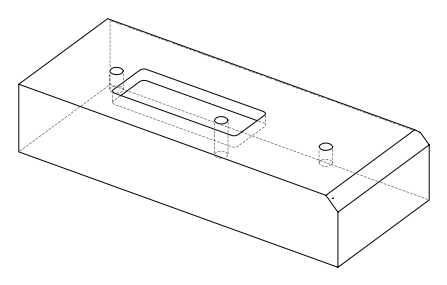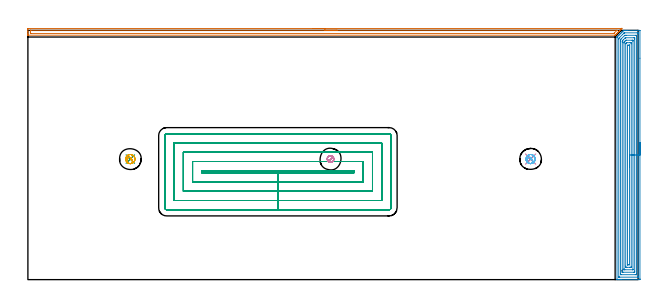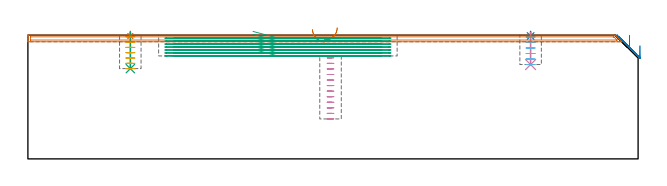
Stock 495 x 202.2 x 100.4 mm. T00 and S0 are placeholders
(PLAN: 10 operations, 5 tool changes, 50.1 min)
(1 SPOT_DRILL | STEP1POCKET | NXT0321_9005460120000 | 0.03 min | 4 mm3)
(2 SPOT_DRILL_1 | STEP1POCKET_2 | NXT0321_9005460120000 | 0.03 min | 4 mm3)
(3 DRILL_BLIND_HOLE_INTO_CENTER | STEP1POCKET | NXT0301_128 | 0.12 min | 2935 mm3)
(4 DRILL_BLIND_HOLE_INTO_CENTER_1 | STEP1POCKET_2 | NXT0301_128 | 0.11 min | 2565 mm3)
(5 MILL_ROUGH_BLIND_HOLE_CONTOUR | STEP1POCKET | NXT0201_010 | Spiral | 1.11 min | 3514 mm3)
(6 MILL_ROUGH_BLIND_HOLE_CONTOUR_1 | STEP1POCKET_2 | NXT0201_010 | Spiral | 0.95 min | 3104 mm3)
(7 AREA_MILL | FG_CHAMFER_SURFACE | UGT0205_001 | 7.86 min | 7079 mm3)
(8 AREA_MILL_1 | FG_CHAMFER_SURFACE_1 | UGT0205_001 | 11.58 min | 34867 mm3)
(9 MILL_RECTANGULAR_POCKET | POCKET_RECTANGULAR_STRAIGHT | NXT0201_010 | Follow Part, ap 2.5, ae 75% | 26.91 min | 233488 mm3)
(10 MILL_BLIND_HOLE_FROM_SOLID_MATERIAL | STEP1POCKET_1 | NXT0201_011 | Spiral | 1.37 min | 12142 mm3)
(TOOL NXT0321_9005460120000 | NC Spot Drill, 142deg, 12mm, Carbide, Uncoated | D12 PA142 FL30 Z2)
(TOOL NXT0301_128 | Carbide Drill 12mm [861.1-1200-036A1-GP GC34] | D12 PA150 FL37.4 Z2)
(TOOL NXT0201_010 | ENDMILL 10mm [2P460-1000-NA 1630] | D10 FL30 Z6)
(TOOL UGT0205_001 | Chamfer Mill 20 x 3 x 45 deg. | D20 FL50 Z2)
(TOOL NXT0201_011 | ENDMILL 12mm [2P460-1200-NA 1630] | D12 FL38 Z6)
(OP 1 SPOT_DRILL)
G17 G21 G94 G90
T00 M6
G54
G17 G0 G90 X83.1 Y97.8 S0 M3
G43 Z110.4 H0
G94 G81 G98 Z99.651 F250. R103.4
G80
M5
M2
(OP 2 SPOT_DRILL_1)
G17 G21 G94 G90
T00 M6
G54
G17 G0 G90 X407.8 Y97.8 S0 M3
G43 Z110.4 H0
G94 G81 G98 Z99.651 F250. R103.4
G80
M5
M2
(OP 3 DRILL_BLIND_HOLE_INTO_CENTER)
G17 G21 G94 G90
T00 M6
G54
G17 G0 G90 X83.1 Y97.8 S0 M3
G43 Z110.4 H1
G94 G81 G98 Z73.2 F250. R102.4
G80
M5
M2
(OP 4 DRILL_BLIND_HOLE_INTO_CENTER_1)
G17 G21 G94 G90
T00 M6
G54
G17 G0 G90 X407.8 Y97.8 S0 M3
G43 Z110.4 H1
G94 G81 G98 Z76.5 F250. R102.4
G80
M5
M2
(OP 5 MILL_ROUGH_BLIND_HOLE_CONTOUR)
G17 G21 G94 G90
T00 M6
G54
G17 G0 G90 X83.1 Y97.8 S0 M3
G43 Z110.4 H1
Z99.086
G94 G3 X83.51 Y98.748 R0.563 F250.
X81.834 Y99.149 R1.567
X80.274 Y96.362 R2.442
X82.868 Y94.107 R2.829
X86.793 Y97.568 R3.7
X82.868 Y94.107 R-3.7
X84.83 Y95.837 R1.85
X83.1 Y97.8 R1.85
G0 Z94.771
G3 X83.51 Y98.748 R0.563
X81.834 Y99.149 R1.567
X80.274 Y96.362 R2.442
X82.868 Y94.107 R2.829
X86.793 Y97.568 R3.7
X82.868 Y94.107 R-3.7
X84.83 Y95.837 R1.85
X83.1 Y97.8 R1.85
G0 Z90.457
G3 X83.51 Y98.748 R0.563
X81.834 Y99.149 R1.567
X80.274 Y96.362 R2.442
X82.868 Y94.107 R2.829
X86.793 Y97.568 R3.7
X82.868 Y94.107 R-3.7
X84.83 Y95.837 R1.85
X83.1 Y97.8 R1.85
G0 Z86.143
G3 X83.51 Y98.748 R0.563
X81.834 Y99.149 R1.567
X80.274 Y96.362 R2.442
X82.868 Y94.107 R2.829
X86.793 Y97.568 R3.7
X82.868 Y94.107 R-3.7
X84.83 Y95.837 R1.85
X83.1 Y97.8 R1.85
G0 Z81.829
G3 X83.51 Y98.748 R0.563
X81.834 Y99.149 R1.567
X80.274 Y96.362 R2.442
X82.868 Y94.107 R2.829
X86.793 Y97.568 R3.7
X82.868 Y94.107 R-3.7
X84.83 Y95.837 R1.85
X83.1 Y97.8 R1.85
G0 Z77.514
G3 X83.51 Y98.748 R0.563
X81.834 Y99.149 R1.567
X80.274 Y96.362 R2.442
X82.868 Y94.107 R2.829
X86.793 Y97.568 R3.7
X82.868 Y94.107 R-3.7
X84.83 Y95.837 R1.85
X83.1 Y97.8 R1.85
G0 Z73.2
G3 X83.51 Y98.748 R0.563
X81.834 Y99.149 R1.567
X80.274 Y96.362 R2.442
X82.868 Y94.107 R2.829
X86.793 Y97.568 R3.7
X82.868 Y94.107 R-3.7
X84.83 Y95.837 R1.85
X83.1 Y97.8 R1.85
G0 Z110.4
M5
M2
(OP 6 MILL_ROUGH_BLIND_HOLE_CONTOUR_1)
G17 G21 G94 G90
T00 M6
G54
G17 G0 G90 X407.8 Y97.8 S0 M3
G43 Z110.4 H1
Z98.917
G94 G3 X408.21 Y98.748 R0.563 F250.
X406.534 Y99.149 R1.567
X404.974 Y96.362 R2.442
X407.568 Y94.107 R2.829
X411.493 Y97.568 R3.7
X407.568 Y94.107 R-3.7
X409.53 Y95.837 R1.85
X407.8 Y97.8 R1.85
G0 Z94.433
G3 X408.21 Y98.748 R0.563
X406.534 Y99.149 R1.567
X404.974 Y96.362 R2.442
X407.568 Y94.107 R2.829
X411.493 Y97.568 R3.7
X407.568 Y94.107 R-3.7
X409.53 Y95.837 R1.85
X407.8 Y97.8 R1.85
G0 Z89.95
G3 X408.21 Y98.748 R0.563
X406.534 Y99.149 R1.567
X404.974 Y96.362 R2.442
X407.568 Y94.107 R2.829
X411.493 Y97.568 R3.7
X407.568 Y94.107 R-3.7
X409.53 Y95.837 R1.85
X407.8 Y97.8 R1.85
G0 Z85.467
G3 X408.21 Y98.748 R0.563
X406.534 Y99.149 R1.567
X404.974 Y96.362 R2.442
X407.568 Y94.107 R2.829
X411.493 Y97.568 R3.7
X407.568 Y94.107 R-3.7
X409.53 Y95.837 R1.85
X407.8 Y97.8 R1.85
G0 Z80.983
G3 X408.21 Y98.748 R0.563
X406.534 Y99.149 R1.567
X404.974 Y96.362 R2.442
X407.568 Y94.107 R2.829
X411.493 Y97.568 R3.7
X407.568 Y94.107 R-3.7
X409.53 Y95.837 R1.85
X407.8 Y97.8 R1.85
G0 Z76.5
G3 X408.21 Y98.748 R0.563
X406.534 Y99.149 R1.567
X404.974 Y96.362 R2.442
X407.568 Y94.107 R2.829
X411.493 Y97.568 R3.7
X407.568 Y94.107 R-3.7
X409.53 Y95.837 R1.85
X407.8 Y97.8 R1.85
G0 Z110.4
M5
M2
(OP 7 AREA_MILL)
G17 G21 G94 G90
T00 M6
G54
G17 G0 G90 X230.9 Y203.7 S1061 M3
G43 Z110.4 H0
Z105.
G94 G1 X230.938 Z104.128 F250.
X231.052 Z103.263
X231.241 Z102.412
X231.503 Z101.58
X231.837 Z100.774
X232.24 Z100.
X232.708 Z99.264
X233.239 Z98.572
X233.829 Z97.929
X234.472 Z97.34
X235.164 Z96.808
X235.9 Z96.34
X236.674 Z95.937
X237.48 Z95.603
X238.312 Z95.341
X239.163 Z95.152
X240.028 Z95.038
X240.9 Z95.
X481.513
X481.779 Y203.695 Z95.005
X481.782 Y203.694
X481.779 Y203.679 Z95.021
X481.677 Y203.577 Z95.123
X481.312 Y203.21 Z95.486
X480.819 Y202.719 Z95.981
X480.428 Y202.326 Z96.37
X479.96 Y201.861 Z96.839
X479.544 Y201.442 Z97.254
X479.397 Y201.296 Z97.402
X479.102 Y201.002 Z97.698
X478.659 Y200.558 Z98.139
X478.185 Y200.085 Z98.615
X477.775 Y199.674 Z99.023
X477.273 Y199.173 Z99.527
X476.891 Y198.79 Z99.908
X476.717 Y198.617 Z100.083
X476.595 Y198.495 Z100.204
X476.411 Y198.315 Z100.378
X476.395 Y198.304 Z100.389
X476.27 Y198.3 Z100.4
X0.17
X0.008 Y198.303 Z100.388
X0. Y198.318 Z100.373
Y198.673 Z100.027
Y199.001 Z99.699
Y199.674 Z99.021
Y200.894 Z97.803
Y201.442 Z97.252
Y202.937 Z95.759
X0.003 Y203.21 Z95.485
X0.009 Y203.691 Z95.005
X0.128 Y203.694 Z95.003
X0.617 Y203.7 Z95.
X240.9
Y202.286 Z96.414
X477.652 Y202.285 Z96.415
X477.917 Y202.279 Z96.421
X477.884 Y202.241 Z96.459
X477.794 Y202.145 Z96.555
X475.824 Y200.174 Z98.526
X475.568 Y199.927 Z98.773
X475.352 Y199.721 Z98.979
X474.931 Y199.715 Z98.985
X474.89 Y199.714 Z98.986
X2.362 Y199.715 Z98.985
X2.01 Y199.723 Z98.977
X2.005 Y199.834 Z98.866
X2.001 Y200.072 Z98.628
Y201.84 Z96.86
X2.009 Y202.24 Z96.46
X2.013 Y202.28 Z96.42
X2.031 Y202.282 Z96.418
X2.083 Y202.285 Z96.415
X2.19 Y202.286 Z96.414
X2.403
X240.9
X241.771 Z96.452
X242.636 Z96.566
X243.488 Z96.755
X244.32 Z97.017
X245.126 Z97.351
X245.9 Z97.754
X246.636 Z98.223
X247.328 Z98.754
X247.971 Z99.343
X248.56 Z99.986
X249.091 Z100.678
X249.56 Z101.414
X249.963 Z102.188
X250.297 Z102.994
X250.559 Z103.826
X250.748 Z104.678
X250.862 Z105.543
X250.9 Z106.414
G0 Z110.4
M5
M2
(OP 8 AREA_MILL_1)
G17 G21 G94 G90
T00 M6
G54
G17 G0 G90 X496.5 Y111.1 S1061 M3
G43 Z110.4 H0
Z91.8
G94 G1 Y111.062 Z90.928 F250.
Y110.948 Z90.064
Y110.759 Z89.212
Y110.497 Z88.38
Y110.163 Z87.574
Y109.76 Z86.8
Y109.292 Z86.064
Y108.76 Z85.372
Y108.171 Z84.729
Y107.528 Z84.14
Y106.836 Z83.608
Y106.1 Z83.14
Y105.326 Z82.737
Y104.52 Z82.403
Y103.688 Z82.141
Y102.836 Z81.952
Y101.972 Z81.838
Y101.1 Z81.8
Y0.616
X496.495 Y0.195 Z81.803
X496.492 Y0.01 Z81.806
X496.303 Y0. Z81.995
X481.629 Z96.667
X481.02 Z97.274
X480.471 Z97.825
X480.137 Z98.159
X479.589 Z98.708
X479.254 Z99.041
X478.585 Z99.714
X478.257 Z100.042
X477.911 Z100.379
X477.902 Y0.007 Z100.388
X477.9 Y0.169 Z100.4
Y196.672
X477.904 Y196.796 Z100.389
X477.909 Y196.806 Z100.384
X478.065 Y196.965 Z100.234
X478.218 Y197.118 Z100.081
X478.371 Y197.273 Z99.925
X478.81 Y197.71 Z99.49
X479.111 Y198.011 Z99.188
X479.254 Y198.156 Z99.042
X479.663 Y198.563 Z98.637
X479.707 Y198.607 Z98.593
X480.004 Y198.905 Z98.295
X480.137 Y199.039 Z98.159
X480.516 Y199.416 Z97.783
X480.645 Y199.545 Z97.655
X480.897 Y199.798 Z97.401
X481.02 Y199.922 Z97.276
X481.37 Y200.27 Z96.93
X481.559 Y200.459 Z96.741
X481.79 Y200.691 Z96.508
X481.903 Y200.805 Z96.393
X482.473 Y201.374 Z95.826
X482.683 Y201.584 Z95.615
X482.786 Y201.687 Z95.51
X483.227 Y202.127 Z95.072
X483.281 Y202.18 Z95.018
X483.309 Y202.199 Z94.989
X483.668 Y202.2 Z94.63
X483.729 Z94.57
X484.551 Z93.743
X485.769 Z92.528
X486.317 Z91.977
X496.029 Z82.269
X496.306 Y202.197 Z81.992
X496.492 Y202.19 Z81.806
X496.499 Y202.001 Z81.799
X496.5 Y179.603 Z81.8
Y101.1
X495.086 Z83.214
X495.085 Y2.09 Z83.215
X495.084 Y2.038 Z83.216
X495.081 Y2.015 Z83.219
X495.079 Y2.01 Z83.221
X495.058 Y2.008 Z83.242
X494.66 Y2.001 Z83.64
X480.137 Z98.163
X479.649 Y2.003 Z98.651
X479.424 Y2.01 Z98.876
X479.321 Y2.021 Z98.979
X479.315 Y2.34 Z98.985
Y2.402
Y195.271
Y195.332
X479.321 Y195.743 Z98.979
X479.519 Y195.957 Z98.781
X479.777 Y196.225 Z98.523
X479.957 Y196.407 Z98.343
X480.137 Y196.587 Z98.163
X482.454 Y198.905 Z95.846
X483.348 Y199.798 Z94.952
X483.51 Y199.958 Z94.79
X483.668 Y200.112 Z94.632
X483.734 Y200.172 Z94.566
X483.791 Y200.19 Z94.509
X483.911 Y200.194 Z94.389
X484.155 Y200.199 Z94.145
X494.263 Z84.037
X494.751 Y200.197 Z83.549
X494.976 Y200.19 Z83.324
X495.079 Y200.179 Z83.221
X495.085 Y199.86 Z83.215
Y199.798
X495.086 Y101.1 Z83.214
X493.672 Z84.628
X493.671 Y4.787 Z84.629
X493.669 Y4.189 Z84.631
X493.666 Y4.042 Z84.634
X493.665 Y4.014 Z84.635
X493.628 Y4.008 Z84.672
X493.564 Y4.002 Z84.736
X493.38 Y4.001 Z84.92
X492.684 Y4. Z85.616
X481.205 Y4.001 Z97.095
X481.02 Y4.005 Z97.28
X480.834 Y4.01 Z97.466
X480.735 Y4.021 Z97.565
X480.732 Y4.091 Z97.568
X480.73 Y4.189 Z97.57
X480.729 Y4.483 Z97.571
Y193.545
Y193.839
X480.734 Y194.439 Z97.566
X480.737 Y194.725 Z97.563
X481.02 Y195.017 Z97.28
X481.175 Y195.175 Z97.125
X483.839 Y197.839 Z94.461
X484.014 Y198.011 Z94.286
X484.194 Y198.183 Z94.106
X484.37 Y198.195 Z93.93
X484.551 Y198.197 Z93.749
X485.248 Y198.2 Z93.052
X493.195 Y198.199 Z85.105
X493.38 Y198.196 Z84.92
X493.566 Y198.19 Z84.734
X493.665 Y198.179 Z84.635
X493.668 Y198.109 Z84.632
X493.67 Y198.011 Z84.63
X493.671 Y197.717 Z84.629
X493.672 Y101.1 Z84.628
X492.257 Z86.043
Y6.868
X492.254 Y6.221 Z86.046
X492.25 Y6.011 Z86.05
X491.59 Y6. Z86.71
X482.761 Z95.539
X482.352 Y6.006 Z95.948
X482.155 Y6.01 Z96.145
X482.15 Y6.123 Z96.15
X482.144 Y6.624 Z96.156
X482.143 Y6.868 Z96.157
Y7.519
Y192.652
X482.146 Y193.299 Z96.154
X482.15 Y193.545 Z96.15
X482.161 Y193.7 Z96.139
X482.262 Y193.807 Z96.038
X482.393 Y193.942 Z95.907
X482.786 Y194.337 Z95.514
X484.551 Y196.101 Z93.749
X484.615 Y196.16 Z93.685
X484.641 Y196.181 Z93.659
X484.684 Y196.19 Z93.616
X484.791 Y196.195 Z93.509
X485.005 Y196.199 Z93.295
X491.639 Y196.2 Z86.661
X492.048 Y196.194 Z86.252
X492.246 Y196.19 Z86.054
X492.25 Y196.077 Z86.05
X492.256 Y195.576 Z86.044
X492.257 Y195.332 Z86.043
Y194.681
Y101.1
X490.843 Z87.457
Y8.429
X490.841 Y8.203 Z87.459
X490.838 Y8.053 Z87.462
X490.836 Y8.008 Z87.464
X490.831 Y8.006 Z87.469
X490.812 Y8.003 Z87.488
X490.731 Y8.001 Z87.569
X484.315 Y8. Z93.985
X483.668 Y8.004 Z94.632
X483.577 Y8.007 Z94.723
X483.569 Y8.009 Z94.731
X483.564 Y8.046 Z94.736
X483.56 Y8.165 Z94.74
X483.558 Y8.316 Z94.742
X483.557 Y8.542 Z94.743
Y8.655
X483.558 Y191.871 Z94.742
X483.564 Y192.652 Z94.736
X483.613 Y192.708 Z94.687
X483.668 Y192.767 Z94.632
X484.498 Y193.6 Z93.802
X484.551 Y193.652 Z93.749
X484.948 Y194.038 Z93.352
X485.113 Y194.19 Z93.187
X485.434 Y194.196 Z92.866
X485.671 Y194.199 Z92.629
X490.085 Y194.2 Z88.215
X490.731 Y194.196 Z87.569
X490.823 Y194.193 Z87.477
X490.831 Y194.192 Z87.469
X490.836 Y194.154 Z87.464
X490.84 Y194.035 Z87.46
X490.842 Y193.884 Z87.458
X490.843 Y193.658 Z87.457
Y193.545
Y101.1
X489.429 Z88.871
X489.428 Y10.207 Z88.872
X489.427 Y10.09 Z88.873
X489.424 Y10.032 Z88.876
X489.422 Y10.011 Z88.878
X489.396 Y10.006 Z88.904
X488.966 Y10.002 Z89.334
X488.519 Y10. Z89.781
X488.083 Z90.217
X485.87 Z92.43
X485.434 Y10.001 Z92.866
X484.985 Y10.003 Z93.315
X484.977 Y10.009 Z93.323
X484.975 Y10.013 Z93.325
X484.972 Y10.441 Z93.328
X484.971 Y10.909 Z93.329
X484.972 Y191.334 Z93.328
X484.974 Y191.547 Z93.326
X484.977 Y191.598 Z93.323
X484.98 Y191.62 Z93.32
X484.998 Y191.641 Z93.302
X485.108 Y191.759 Z93.192
X485.272 Y191.923 Z93.028
X485.434 Y192.081 Z92.866
X485.549 Y192.189 Z92.751
X485.658 Y192.193 Z92.642
X485.883 Y192.198 Z92.417
X488.53 Y192.2 Z89.77
X488.966 Y192.199 Z89.334
X489.415 Y192.197 Z88.885
X489.423 Y192.191 Z88.877
X489.425 Y192.187 Z88.875
X489.428 Y191.759 Z88.872
X489.429 Y191.291 Z88.871
Y101.1
X488.015 Z90.285
X488.014 Y12.297 Z90.286
X488.013 Y12.227 Z90.287
X488.008 Y12.031 Z90.292
X487.649 Y12.01 Z90.651
X487.423 Y12.002 Z90.877
X486.448 Y12.001 Z91.852
X486.425 Y12.003 Z91.875
X486.404 Y12.009 Z91.896
X486.392 Y12.016 Z91.908
X486.39 Y12.04 Z91.91
X486.386 Y12.158 Z91.914
Y189.903
X486.387 Y189.973 Z91.913
X486.392 Y190.169 Z91.908
X486.751 Y190.19 Z91.549
X486.977 Y190.198 Z91.323
X487.952 Y190.199 Z90.348
X487.975 Y190.197 Z90.325
X487.996 Y190.191 Z90.304
X488.008 Y190.184 Z90.292
X488.01 Y190.16 Z90.29
X488.014 Y190.042 Z90.286
X488.015 Y101.1 Z90.285
Y100.228 Z90.323
Y99.364 Z90.437
Y98.512 Z90.626
Y97.68 Z90.888
Y96.874 Z91.222
Y96.1 Z91.625
Y95.364 Z92.094
Y94.672 Z92.625
Y94.029 Z93.214
Y93.44 Z93.857
Y92.908 Z94.55
Y92.44 Z95.285
Y92.037 Z96.059
Y91.703 Z96.865
Y91.441 Z97.697
Y91.252 Z98.549
Y91.138 Z99.414
Y91.1 Z100.285
G0 Z110.4
M5
M2
(OP 9 MILL_RECTANGULAR_POCKET)
G17 G21 G94 G90
T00 M6
G54
G17 G0 G90 X182.594 Y86.7 S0 M3
G43 Z110.4 H1
Z103.4
G94 G1 X202.8 Z97.986 F250.
X264.5 F500.
Y88.3
X141.1
Y86.7
X202.8
Y79.2
X272.
Y95.8
X133.6
Y79.2
X202.8
Y71.7
X279.5
Y103.3
X126.1
Y71.7
X202.8
Y64.2
X287.
Y110.8
X118.6
Y64.2
X202.8
Y56.7
X293.1
G3 X294.5 Y58.1 R1.4
G1 Y116.9
G3 X293.1 Y118.3 R1.4
G1 X112.5
G3 X111.1 Y116.9 R1.4
G1 Y58.1
G3 X112.5 Y56.7 R1.4
G1 X202.8
X203.8
G0 X182.594 Y86.7 Z100.986
G1 X202.8 Z95.571 F250.
X264.5 F500.
Y88.3
X141.1
Y86.7
X202.8
Y79.2
X272.
Y95.8
X133.6
Y79.2
X202.8
Y71.7
X279.5
Y103.3
X126.1
Y71.7
X202.8
Y64.2
X287.
Y110.8
X118.6
Y64.2
X202.8
Y56.7
X293.1
G3 X294.5 Y58.1 R1.4
G1 Y116.9
G3 X293.1 Y118.3 R1.4
G1 X112.5
G3 X111.1 Y116.9 R1.4
G1 Y58.1
G3 X112.5 Y56.7 R1.4
G1 X202.8
X203.8
G0 X182.594 Y86.7 Z98.571
G1 X202.8 Z93.157 F250.
X264.5 F500.
Y88.3
X141.1
Y86.7
X202.8
Y79.2
X272.
Y95.8
X133.6
Y79.2
X202.8
Y71.7
X279.5
Y103.3
X126.1
Y71.7
X202.8
Y64.2
X287.
Y110.8
X118.6
Y64.2
X202.8
Y56.7
X293.1
G3 X294.5 Y58.1 R1.4
G1 Y116.9
G3 X293.1 Y118.3 R1.4
G1 X112.5
G3 X111.1 Y116.9 R1.4
G1 Y58.1
G3 X112.5 Y56.7 R1.4
G1 X202.8
X203.8
G0 X182.594 Y86.7 Z96.157
G1 X202.8 Z90.743 F250.
X264.5 F500.
Y88.3
X141.1
Y86.7
X202.8
Y79.2
X272.
Y95.8
X133.6
Y79.2
X202.8
Y71.7
X279.5
Y103.3
X126.1
Y71.7
X202.8
Y64.2
X287.
Y110.8
X118.6
Y64.2
X202.8
Y56.7
X293.1
G3 X294.5 Y58.1 R1.4
G1 Y116.9
G3 X293.1 Y118.3 R1.4
G1 X112.5
G3 X111.1 Y116.9 R1.4
G1 Y58.1
G3 X112.5 Y56.7 R1.4
G1 X202.8
X203.8
G0 X182.594 Y86.7 Z93.743
G1 X202.8 Z88.329 F250.
X264.5 F500.
Y88.3
X141.1
Y86.7
X202.8
Y79.2
X272.
Y95.8
X133.6
Y79.2
X202.8
Y71.7
X279.5
Y103.3
X126.1
Y71.7
X202.8
Y64.2
X287.
Y110.8
X118.6
Y64.2
X202.8
Y56.7
X293.1
G3 X294.5 Y58.1 R1.4
G1 Y116.9
G3 X293.1 Y118.3 R1.4
G1 X112.5
G3 X111.1 Y116.9 R1.4
G1 Y58.1
G3 X112.5 Y56.7 R1.4
G1 X202.8
X203.8
G0 X182.594 Y86.7 Z91.329
G1 X202.8 Z85.914 F250.
X264.5 F500.
Y88.3
X141.1
Y86.7
X202.8
Y79.2
X272.
Y95.8
X133.6
Y79.2
X202.8
Y71.7
X279.5
Y103.3
X126.1
Y71.7
X202.8
Y64.2
X287.
Y110.8
X118.6
Y64.2
X202.8
Y56.7
X293.1
G3 X294.5 Y58.1 R1.4
G1 Y116.9
G3 X293.1 Y118.3 R1.4
G1 X112.5
G3 X111.1 Y116.9 R1.4
G1 Y58.1
G3 X112.5 Y56.7 R1.4
G1 X202.8
X203.8
G0 X182.594 Y86.7 Z88.914
G1 X202.8 Z83.5 F250.
X264.5 F500.
Y88.3
X141.1
Y86.7
X202.8
Y79.2
X272.
Y95.8
X133.6
Y79.2
X202.8
Y71.7
X279.5
Y103.3
X126.1
Y71.7
X202.8
Y64.2
X287.
Y110.8
X118.6
Y64.2
X202.8
Y56.7
X293.1
G3 X294.5 Y58.1 R1.4
G1 Y116.9
G3 X293.1 Y118.3 R1.4
G1 X112.5
G3 X111.1 Y116.9 R1.4
G1 Y58.1
G3 X112.5 Y56.7 R1.4
G1 X202.8
X203.8
G0 Z110.4
M5
M2
(OP 10 MILL_BLIND_HOLE_FROM_SOLID_MATERIAL)
G17 G21 G94 G90
T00 M6
G54
G17 G0 G90 X245.5 Y97.8 S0 M3
G43 Z110.4 H1
Z81.992
G94 G3 X245.869 Y100.131 R1.195 F250.
X242.932 Y98.634 R2.331
X244.666 Y95.232 R2.7
X242.932 Y98.634 R-2.7
X243.799 Y96.933 R1.35
X245.5 Y97.8 R1.35
G0 Z77.483
G3 X245.869 Y100.131 R1.195
X242.932 Y98.634 R2.331
X244.666 Y95.232 R2.7
X242.932 Y98.634 R-2.7
X243.799 Y96.933 R1.35
X245.5 Y97.8 R1.35
G0 Z72.975
G3 X245.869 Y100.131 R1.195
X242.932 Y98.634 R2.331
X244.666 Y95.232 R2.7
X242.932 Y98.634 R-2.7
X243.799 Y96.933 R1.35
X245.5 Y97.8 R1.35
G0 Z68.467
G3 X245.869 Y100.131 R1.195
X242.932 Y98.634 R2.331
X244.666 Y95.232 R2.7
X242.932 Y98.634 R-2.7
X243.799 Y96.933 R1.35
X245.5 Y97.8 R1.35
G0 Z63.958
G3 X245.869 Y100.131 R1.195
X242.932 Y98.634 R2.331
X244.666 Y95.232 R2.7
X242.932 Y98.634 R-2.7
X243.799 Y96.933 R1.35
X245.5 Y97.8 R1.35
G0 Z59.45
G3 X245.869 Y100.131 R1.195
X242.932 Y98.634 R2.331
X244.666 Y95.232 R2.7
X242.932 Y98.634 R-2.7
X243.799 Y96.933 R1.35
X245.5 Y97.8 R1.35
G0 Z54.942
G3 X245.869 Y100.131 R1.195
X242.932 Y98.634 R2.331
X244.666 Y95.232 R2.7
X242.932 Y98.634 R-2.7
X243.799 Y96.933 R1.35
X245.5 Y97.8 R1.35
G0 Z50.433
G3 X245.869 Y100.131 R1.195
X242.932 Y98.634 R2.331
X244.666 Y95.232 R2.7
X242.932 Y98.634 R-2.7
X243.799 Y96.933 R1.35
X245.5 Y97.8 R1.35
G0 Z45.925
G3 X245.869 Y100.131 R1.195
X242.932 Y98.634 R2.331
X244.666 Y95.232 R2.7
X242.932 Y98.634 R-2.7
X243.799 Y96.933 R1.35
X245.5 Y97.8 R1.35
G0 Z41.417
G3 X245.869 Y100.131 R1.195
X242.932 Y98.634 R2.331
X244.666 Y95.232 R2.7
X242.932 Y98.634 R-2.7
X243.799 Y96.933 R1.35
X245.5 Y97.8 R1.35
G0 Z36.908
G3 X245.869 Y100.131 R1.195
X242.932 Y98.634 R2.331
X244.666 Y95.232 R2.7
X242.932 Y98.634 R-2.7
X243.799 Y96.933 R1.35
X245.5 Y97.8 R1.35
G0 Z32.4
G3 X245.869 Y100.131 R1.195
X242.932 Y98.634 R2.331
X244.666 Y95.232 R2.7
X242.932 Y98.634 R-2.7
X243.799 Y96.933 R1.35
X245.5 Y97.8 R1.35
G0 Z110.4
M5
M2
